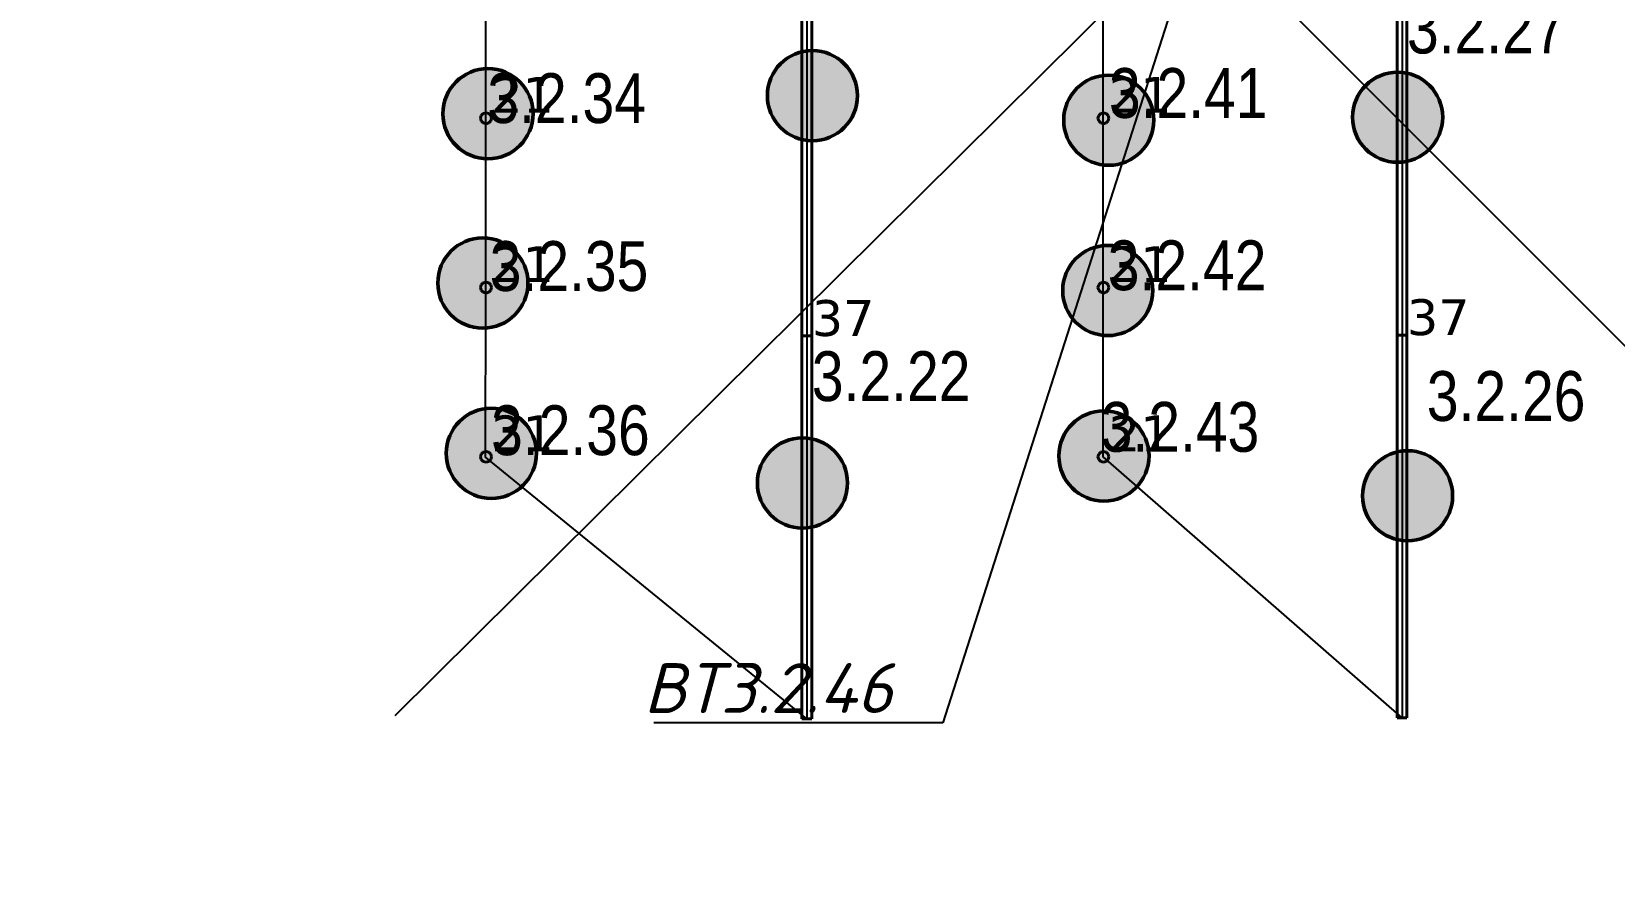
# Model space of a CAD drawing. Header units: millimetres. Extents: x -243740 to 150609, y -473655 to -165121.
# Drawn here: x -187863 to -179916, y -398146 to -393936 of the extents above; entities that cross this region are included whole.
import ezdxf
from ezdxf import colors
from ezdxf.entities.mleader import LeaderData, LeaderLine
from ezdxf.enums import TextEntityAlignment as Align
from ezdxf.math import Vec2, Vec3

# ---------------------------------------------------------------- set-up
doc = ezdxf.new("R2010")
doc.units = ezdxf.units.MM
doc.layers.add('_Гр.ЩД-1А.5.9.I2.2', color=6, linetype='Continuous')
for name, color, linetype, lineweight in [('_освещение_dali', 3, 'Continuous', 50), ('DLX_FL2_LUM 16', 5, 'Continuous', 40), ('DLX_FL2_LUM 28', 5, 'Continuous', 40)]:
    doc.layers.add(name, color=color, linetype=linetype, lineweight=lineweight)
doc.styles.get("Standard").update_dxf_attribs({"font": 'ARIALN.TTF'})
doc.styles.add('TableTextStyle', font='')
doc.styles.add('Шрифт - 200', font='', dxfattribs={"height": 200})
doc.styles.get('TableTextStyle').set_extended_font_data('VERDANA.TTF')
doc.styles.get('Шрифт - 200').set_extended_font_data('GOST Common', italic=True)
doc.linetypes.add('Truba', pattern='A,3e-05,[4,MSH_7,S=1,R=0,X=0,Y=0],-3.022072', length=3.022102)

# ---------------------------------------------------------------- blocks, each defined once
blk = doc.blocks.new('_Dot')
at = {"color": 0, "linetype": 'ByBlock', "lineweight": -2}
blk.add_line((-0.5, 0), (-1, 0), dxfattribs=at)
at = {"color": 0, "linetype": 'ByBlock', "const_width": 0.5}
blk.add_lwpolyline([(-0.25, 0, 1), (0.25, 0, 1)], format="xyb", close=True, dxfattribs=at)
blk = doc.blocks.new('A$Caabd1818')
at = {"layer": 'DLX_FL2_LUM 16'}
for points in [[(-187965.2, 2058.2, 0), (-187965.2, 3980.2, 0)], [(-187965.2, 3980.2, 0), (-187965.2, 2058.2, 0)], [(-187965.2, 3980.2, 0), (-187965.2, 2058.2, 0)], [(-187965.2, 2058.2, 0), (-187965.2, 3980.2, 0)], [(-187915.2, 3980.2, 0), (-187915.2, 2058.2, 0)], [(-187915.2, 2058.2, 0), (-187915.2, 3980.2, 0)], [(-187915.2, 2058.2, 0), (-187915.2, 3980.2, 0)], [(-187915.2, 3980.2, 0), (-187915.2, 2058.2, 0)], [(-184977.2, 2062.4, 0), (-184977.2, 3984.4, 0)], [(-184977.2, 3984.4, 0), (-184977.2, 2062.4, 0)], [(-184977.2, 3984.4, 0), (-184977.2, 2062.4, 0)], [(-184977.2, 2062.4, 0), (-184977.2, 3984.4, 0)], [(-184927.2, 3984.4, 0), (-184927.2, 2062.4, 0)], [(-184927.2, 2062.4, 0), (-184927.2, 3984.4, 0)], [(-184927.2, 2062.4, 0), (-184927.2, 3984.4, 0)], [(-184927.2, 3984.4, 0), (-184927.2, 2062.4, 0)], [(-187965.2, 2058.2, 0), (-187965.2, 2058.2, 0)], [(-187915.2, 2058.2, 0), (-187965.2, 2058.2, 0)], [(-187965.2, 2058.2, 0), (-187965.2, 2058.2, 0)], [(-187965.2, 2058.2, 0), (-187915.2, 2058.2, 0)], [(-187965.2, 2058.2, 0), (-187915.2, 2058.2, 0)], [(-187915.2, 2058.2, 0), (-187965.2, 2058.2, 0)], [(-187965.2, 136.2, 0), (-187965.2, 2058.2, 0)], [(-187965.2, 2058.2, 0), (-187965.2, 2058.2, 0)], [(-187965.2, 2058.2, 0), (-187965.2, 136.2, 0)], [(-187965.2, 2058.2, 0), (-187915.2, 2058.2, 0)], [(-187915.2, 2058.2, 0), (-187965.2, 2058.2, 0)], [(-187965.2, 2058.2, 0), (-187965.2, 2058.2, 0)], [(-187915.2, 2058.2, 0), (-187965.2, 2058.2, 0)], [(-187965.2, 2058.2, 0), (-187965.2, 136.2, 0)], [(-187965.2, 136.2, 0), (-187965.2, 2058.2, 0)], [(-187965.2, 2058.2, 0), (-187915.2, 2058.2, 0)], [(-187915.2, 2058.2, 0), (-187915.2, 2058.2, 0)], [(-187915.2, 2058.2, 0), (-187915.2, 2058.2, 0)], [(-187915.2, 2058.2, 0), (-187915.2, 2058.2, 0)], [(-187915.2, 2058.2, 0), (-187915.2, 136.2, 0)], [(-187915.2, 136.2, 0), (-187915.2, 2058.2, 0)], [(-187915.2, 2058.2, 0), (-187915.2, 2058.2, 0)], [(-187915.2, 136.2, 0), (-187915.2, 2058.2, 0)], [(-187915.2, 2058.2, 0), (-187915.2, 136.2, 0)], [(-184977.2, 2062.4, 0), (-184977.2, 2062.4, 0)], [(-184927.2, 2062.4, 0), (-184977.2, 2062.4, 0)], [(-184977.2, 2062.4, 0), (-184977.2, 2062.4, 0)], [(-184977.2, 2062.4, 0), (-184927.2, 2062.4, 0)], [(-184977.2, 2062.4, 0), (-184927.2, 2062.4, 0)], [(-184927.2, 2062.4, 0), (-184977.2, 2062.4, 0)], [(-184977.2, 140.4, 0), (-184977.2, 2062.4, 0)], [(-184977.2, 2062.4, 0), (-184977.2, 2062.4, 0)], [(-184977.2, 2062.4, 0), (-184977.2, 140.4, 0)], [(-184977.2, 2062.4, 0), (-184927.2, 2062.4, 0)], [(-184927.2, 2062.4, 0), (-184977.2, 2062.4, 0)], [(-184977.2, 2062.4, 0), (-184977.2, 2062.4, 0)], [(-184927.2, 2062.4, 0), (-184977.2, 2062.4, 0)], [(-184977.2, 2062.4, 0), (-184977.2, 140.4, 0)], [(-184977.2, 140.4, 0), (-184977.2, 2062.4, 0)], [(-184977.2, 2062.4, 0), (-184927.2, 2062.4, 0)], [(-184927.2, 2062.4, 0), (-184927.2, 2062.4, 0)], [(-184927.2, 2062.4, 0), (-184927.2, 2062.4, 0)], [(-184927.2, 2062.4, 0), (-184927.2, 2062.4, 0)], [(-184927.2, 2062.4, 0), (-184927.2, 140.4, 0)], [(-184927.2, 140.4, 0), (-184927.2, 2062.4, 0)], [(-184927.2, 2062.4, 0), (-184927.2, 2062.4, 0)], [(-184927.2, 140.4, 0), (-184927.2, 2062.4, 0)], [(-184927.2, 2062.4, 0), (-184927.2, 140.4, 0)], [(-187965.2, 136.2, 0), (-187965.2, 136.2, 0)], [(-187915.2, 136.2, 0), (-187965.2, 136.2, 0)], [(-187965.2, 136.2, 0), (-187965.2, 136.2, 0)], [(-187965.2, 136.2, 0), (-187915.2, 136.2, 0)], [(-187965.2, 136.2, 0), (-187915.2, 136.2, 0)], [(-187915.2, 136.2, 0), (-187965.2, 136.2, 0)], [(-187915.2, 136.2, 0), (-187915.2, 136.2, 0)], [(-187915.2, 136.2, 0), (-187915.2, 136.2, 0)], [(-184977.2, 140.4, 0), (-184977.2, 140.4, 0)], [(-184927.2, 140.4, 0), (-184977.2, 140.4, 0)], [(-184977.2, 140.4, 0), (-184977.2, 140.4, 0)], [(-184977.2, 140.4, 0), (-184927.2, 140.4, 0)], [(-184977.2, 140.4, 0), (-184927.2, 140.4, 0)], [(-184927.2, 140.4, 0), (-184977.2, 140.4, 0)], [(-184927.2, 140.4, 0), (-184927.2, 140.4, 0)], [(-184927.2, 140.4, 0), (-184927.2, 140.4, 0)]]:
    blk.add_polyline3d(points, dxfattribs=at)
at = {"layer": 'DLX_FL2_LUM 28'}
for points in [[(-189565, 3174.8, 0), (-189551.2, 3178.5, 0)], [(-189551.2, 3178.5, 0), (-189565, 3174.8, 0)], [(-189551.2, 3178.5, 0), (-189565, 3174.8, 0)], [(-189565, 3174.8, 0), (-189551.2, 3178.5, 0)], [(-189551.2, 3178.5, 0), (-189551.2, 3178.5, 0)], [(-189551.2, 3178.5, 0), (-189537.5, 3174.8, 0)], [(-189537.5, 3174.8, 0), (-189551.2, 3178.5, 0)], [(-189551.2, 3178.5, 0), (-189551.2, 3178.5, 0)], [(-189537.5, 3174.8, 0), (-189551.2, 3178.5, 0)], [(-189551.2, 3178.5, 0), (-189537.5, 3174.8, 0)], [(-186465, 3174.8, 0), (-186451.2, 3178.5, 0)], [(-186451.2, 3178.5, 0), (-186465, 3174.8, 0)], [(-186451.2, 3178.5, 0), (-186465, 3174.8, 0)], [(-186465, 3174.8, 0), (-186451.2, 3178.5, 0)], [(-186451.2, 3178.5, 0), (-186451.2, 3178.5, 0)], [(-186451.2, 3178.5, 0), (-186437.5, 3174.8, 0)], [(-186437.5, 3174.8, 0), (-186451.2, 3178.5, 0)], [(-186451.2, 3178.5, 0), (-186451.2, 3178.5, 0)], [(-186437.5, 3174.8, 0), (-186451.2, 3178.5, 0)], [(-186451.2, 3178.5, 0), (-186437.5, 3174.8, 0)], [(-189578.7, 3151, 0), (-189575.1, 3164.7, 0)], [(-189575.1, 3164.7, 0), (-189578.7, 3151, 0)], [(-189575.1, 3164.7, 0), (-189578.7, 3151, 0)], [(-189578.7, 3151, 0), (-189575.1, 3164.7, 0)], [(-189575.1, 3137.2, 0), (-189578.7, 3151, 0)], [(-189578.7, 3151, 0), (-189578.7, 3151, 0)], [(-189578.7, 3151, 0), (-189575.1, 3137.2, 0)], [(-189578.7, 3151, 0), (-189578.7, 3151, 0)], [(-189578.7, 3151, 0), (-189575.1, 3137.2, 0)], [(-189575.1, 3137.2, 0), (-189578.7, 3151, 0)], [(-189575.1, 3164.7, 0), (-189565, 3174.8, 0)], [(-189565, 3174.8, 0), (-189575.1, 3164.7, 0)], [(-189565, 3174.8, 0), (-189575.1, 3164.7, 0)], [(-189575.1, 3164.7, 0), (-189565, 3174.8, 0)], [(-189575.1, 3164.7, 0), (-189575.1, 3164.7, 0)], [(-189575.1, 3164.7, 0), (-189575.1, 3164.7, 0)], [(-189565, 3127.2, 0), (-189575.1, 3137.2, 0)], [(-189575.1, 3137.2, 0), (-189575.1, 3137.2, 0)], [(-189575.1, 3137.2, 0), (-189565, 3127.2, 0)], [(-189575.1, 3137.2, 0), (-189575.1, 3137.2, 0)], [(-189575.1, 3137.2, 0), (-189565, 3127.2, 0)], [(-189565, 3127.2, 0), (-189575.1, 3137.2, 0)], [(-189565, 3174.8, 0), (-189565, 3174.8, 0)], [(-189565, 3174.8, 0), (-189565, 3174.8, 0)], [(-189551.2, 3123.5, 0), (-189565, 3127.2, 0)], [(-189565, 3127.2, 0), (-189565, 3127.2, 0)], [(-189565, 3127.2, 0), (-189551.2, 3123.5, 0)], [(-189565, 3127.2, 0), (-189565, 3127.2, 0)], [(-189565, 3127.2, 0), (-189551.2, 3123.5, 0)], [(-189551.2, 3123.5, 0), (-189565, 3127.2, 0)], [(-189537.5, 3127.2, 0), (-189551.2, 3123.5, 0)], [(-189551.2, 3123.5, 0), (-189537.5, 3127.2, 0)], [(-189551.2, 3123.5, 0), (-189537.5, 3127.2, 0)], [(-189537.5, 3127.2, 0), (-189551.2, 3123.5, 0)], [(-189551.2, 3123.5, 0), (-189551.2, 3123.5, 0)], [(-189551.2, 3123.5, 0), (-189551.2, 3123.5, 0)], [(-189537.5, 3174.8, 0), (-189537.5, 3174.8, 0)], [(-189537.5, 3174.8, 0), (-189527.4, 3164.7, 0)], [(-189527.4, 3164.7, 0), (-189537.5, 3174.8, 0)], [(-189537.5, 3174.8, 0), (-189537.5, 3174.8, 0)], [(-189527.4, 3164.7, 0), (-189537.5, 3174.8, 0)], [(-189537.5, 3174.8, 0), (-189527.4, 3164.7, 0)], [(-189527.4, 3137.2, 0), (-189537.5, 3127.2, 0)], [(-189537.5, 3127.2, 0), (-189527.4, 3137.2, 0)], [(-189537.5, 3127.2, 0), (-189527.4, 3137.2, 0)], [(-189527.4, 3137.2, 0), (-189537.5, 3127.2, 0)], [(-189537.5, 3127.2, 0), (-189537.5, 3127.2, 0)], [(-189537.5, 3127.2, 0), (-189537.5, 3127.2, 0)], [(-189527.4, 3164.7, 0), (-189527.4, 3164.7, 0)], [(-189527.4, 3164.7, 0), (-189523.7, 3151, 0)], [(-189523.7, 3151, 0), (-189527.4, 3164.7, 0)], [(-189527.4, 3164.7, 0), (-189527.4, 3164.7, 0)], [(-189523.7, 3151, 0), (-189527.4, 3164.7, 0)], [(-189527.4, 3164.7, 0), (-189523.7, 3151, 0)], [(-189523.7, 3151, 0), (-189527.4, 3137.2, 0)], [(-189527.4, 3137.2, 0), (-189523.7, 3151, 0)], [(-189527.4, 3137.2, 0), (-189523.7, 3151, 0)], [(-189523.7, 3151, 0), (-189527.4, 3137.2, 0)], [(-189527.4, 3137.2, 0), (-189527.4, 3137.2, 0)], [(-189527.4, 3137.2, 0), (-189527.4, 3137.2, 0)], [(-189523.7, 3151, 0), (-189523.7, 3151, 0)], [(-189523.7, 3151, 0), (-189523.7, 3151, 0)], [(-186478.7, 3151, 0), (-186475.1, 3164.7, 0)], [(-186475.1, 3164.7, 0), (-186478.7, 3151, 0)], [(-186475.1, 3164.7, 0), (-186478.7, 3151, 0)], [(-186478.7, 3151, 0), (-186475.1, 3164.7, 0)], [(-186475.1, 3137.2, 0), (-186478.7, 3151, 0)], [(-186478.7, 3151, 0), (-186478.7, 3151, 0)], [(-186478.7, 3151, 0), (-186475.1, 3137.2, 0)], [(-186478.7, 3151, 0), (-186478.7, 3151, 0)], [(-186478.7, 3151, 0), (-186475.1, 3137.2, 0)], [(-186475.1, 3137.2, 0), (-186478.7, 3151, 0)], [(-186475.1, 3164.7, 0), (-186465, 3174.8, 0)], [(-186465, 3174.8, 0), (-186475.1, 3164.7, 0)], [(-186465, 3174.8, 0), (-186475.1, 3164.7, 0)], [(-186475.1, 3164.7, 0), (-186465, 3174.8, 0)], [(-186475.1, 3164.7, 0), (-186475.1, 3164.7, 0)], [(-186475.1, 3164.7, 0), (-186475.1, 3164.7, 0)], [(-186465, 3127.2, 0), (-186475.1, 3137.2, 0)], [(-186475.1, 3137.2, 0), (-186475.1, 3137.2, 0)], [(-186475.1, 3137.2, 0), (-186465, 3127.2, 0)], [(-186475.1, 3137.2, 0), (-186475.1, 3137.2, 0)], [(-186475.1, 3137.2, 0), (-186465, 3127.2, 0)], [(-186465, 3127.2, 0), (-186475.1, 3137.2, 0)], [(-186465, 3174.8, 0), (-186465, 3174.8, 0)], [(-186465, 3174.8, 0), (-186465, 3174.8, 0)], [(-186451.2, 3123.5, 0), (-186465, 3127.2, 0)], [(-186465, 3127.2, 0), (-186465, 3127.2, 0)], [(-186465, 3127.2, 0), (-186451.2, 3123.5, 0)], [(-186465, 3127.2, 0), (-186465, 3127.2, 0)], [(-186465, 3127.2, 0), (-186451.2, 3123.5, 0)], [(-186451.2, 3123.5, 0), (-186465, 3127.2, 0)], [(-186437.5, 3127.2, 0), (-186451.2, 3123.5, 0)], [(-186451.2, 3123.5, 0), (-186437.5, 3127.2, 0)], [(-186451.2, 3123.5, 0), (-186437.5, 3127.2, 0)], [(-186437.5, 3127.2, 0), (-186451.2, 3123.5, 0)], [(-186451.2, 3123.5, 0), (-186451.2, 3123.5, 0)], [(-186451.2, 3123.5, 0), (-186451.2, 3123.5, 0)], [(-186437.5, 3174.8, 0), (-186437.5, 3174.8, 0)], [(-186437.5, 3174.8, 0), (-186427.4, 3164.7, 0)], [(-186427.4, 3164.7, 0), (-186437.5, 3174.8, 0)], [(-186437.5, 3174.8, 0), (-186437.5, 3174.8, 0)], [(-186427.4, 3164.7, 0), (-186437.5, 3174.8, 0)], [(-186437.5, 3174.8, 0), (-186427.4, 3164.7, 0)], [(-186427.4, 3137.2, 0), (-186437.5, 3127.2, 0)], [(-186437.5, 3127.2, 0), (-186427.4, 3137.2, 0)], [(-186437.5, 3127.2, 0), (-186427.4, 3137.2, 0)], [(-186427.4, 3137.2, 0), (-186437.5, 3127.2, 0)], [(-186437.5, 3127.2, 0), (-186437.5, 3127.2, 0)], [(-186437.5, 3127.2, 0), (-186437.5, 3127.2, 0)], [(-186427.4, 3164.7, 0), (-186427.4, 3164.7, 0)], [(-186427.4, 3164.7, 0), (-186423.7, 3151, 0)], [(-186423.7, 3151, 0), (-186427.4, 3164.7, 0)], [(-186427.4, 3164.7, 0), (-186427.4, 3164.7, 0)], [(-186423.7, 3151, 0), (-186427.4, 3164.7, 0)], [(-186427.4, 3164.7, 0), (-186423.7, 3151, 0)], [(-186423.7, 3151, 0), (-186427.4, 3137.2, 0)], [(-186427.4, 3137.2, 0), (-186423.7, 3151, 0)], [(-186427.4, 3137.2, 0), (-186423.7, 3151, 0)], [(-186423.7, 3151, 0), (-186427.4, 3137.2, 0)], [(-186427.4, 3137.2, 0), (-186427.4, 3137.2, 0)], [(-186427.4, 3137.2, 0), (-186427.4, 3137.2, 0)], [(-186423.7, 3151, 0), (-186423.7, 3151, 0)], [(-186423.7, 3151, 0), (-186423.7, 3151, 0)], [(-189578.7, 2301.1, 0), (-189575.1, 2314.9, 0)], [(-189575.1, 2314.9, 0), (-189578.7, 2301.1, 0)], [(-189575.1, 2314.9, 0), (-189578.7, 2301.1, 0)], [(-189578.7, 2301.1, 0), (-189575.1, 2314.9, 0)], [(-189575.1, 2314.9, 0), (-189565, 2325, 0)], [(-189565, 2325, 0), (-189575.1, 2314.9, 0)], [(-189565, 2325, 0), (-189575.1, 2314.9, 0)], [(-189575.1, 2314.9, 0), (-189565, 2325, 0)], [(-189575.1, 2314.9, 0), (-189575.1, 2314.9, 0)], [(-189575.1, 2314.9, 0), (-189575.1, 2314.9, 0)], [(-189565, 2325, 0), (-189551.2, 2328.6, 0)], [(-189551.2, 2328.6, 0), (-189565, 2325, 0)], [(-189551.2, 2328.6, 0), (-189565, 2325, 0)], [(-189565, 2325, 0), (-189551.2, 2328.6, 0)], [(-189565, 2325, 0), (-189565, 2325, 0)], [(-189565, 2325, 0), (-189565, 2325, 0)], [(-189551.2, 2328.6, 0), (-189551.2, 2328.6, 0)], [(-189551.2, 2328.6, 0), (-189537.5, 2325, 0)], [(-189537.5, 2325, 0), (-189551.2, 2328.6, 0)], [(-189551.2, 2328.6, 0), (-189551.2, 2328.6, 0)], [(-189537.5, 2325, 0), (-189551.2, 2328.6, 0)], [(-189551.2, 2328.6, 0), (-189537.5, 2325, 0)], [(-189537.5, 2325, 0), (-189537.5, 2325, 0)], [(-189537.5, 2325, 0), (-189527.4, 2314.9, 0)], [(-189527.4, 2314.9, 0), (-189537.5, 2325, 0)], [(-189537.5, 2325, 0), (-189537.5, 2325, 0)], [(-189527.4, 2314.9, 0), (-189537.5, 2325, 0)], [(-189537.5, 2325, 0), (-189527.4, 2314.9, 0)], [(-189527.4, 2314.9, 0), (-189527.4, 2314.9, 0)], [(-189527.4, 2314.9, 0), (-189523.7, 2301.1, 0)], [(-189523.7, 2301.1, 0), (-189527.4, 2314.9, 0)], [(-189527.4, 2314.9, 0), (-189527.4, 2314.9, 0)], [(-189523.7, 2301.1, 0), (-189527.4, 2314.9, 0)], [(-189527.4, 2314.9, 0), (-189523.7, 2301.1, 0)], [(-186478.7, 2301.1, 0), (-186475.1, 2314.9, 0)], [(-186475.1, 2314.9, 0), (-186478.7, 2301.1, 0)], [(-186475.1, 2314.9, 0), (-186478.7, 2301.1, 0)], [(-186478.7, 2301.1, 0), (-186475.1, 2314.9, 0)], [(-186475.1, 2314.9, 0), (-186465, 2325, 0)], [(-186465, 2325, 0), (-186475.1, 2314.9, 0)], [(-186465, 2325, 0), (-186475.1, 2314.9, 0)], [(-186475.1, 2314.9, 0), (-186465, 2325, 0)], [(-186475.1, 2314.9, 0), (-186475.1, 2314.9, 0)], [(-186475.1, 2314.9, 0), (-186475.1, 2314.9, 0)], [(-186465, 2325, 0), (-186451.2, 2328.6, 0)], [(-186451.2, 2328.6, 0), (-186465, 2325, 0)], [(-186451.2, 2328.6, 0), (-186465, 2325, 0)], [(-186465, 2325, 0), (-186451.2, 2328.6, 0)], [(-186465, 2325, 0), (-186465, 2325, 0)], [(-186465, 2325, 0), (-186465, 2325, 0)], [(-186451.2, 2328.6, 0), (-186451.2, 2328.6, 0)], [(-186451.2, 2328.6, 0), (-186437.5, 2325, 0)], [(-186437.5, 2325, 0), (-186451.2, 2328.6, 0)], [(-186451.2, 2328.6, 0), (-186451.2, 2328.6, 0)], [(-186437.5, 2325, 0), (-186451.2, 2328.6, 0)], [(-186451.2, 2328.6, 0), (-186437.5, 2325, 0)], [(-186437.5, 2325, 0), (-186437.5, 2325, 0)], [(-186437.5, 2325, 0), (-186427.4, 2314.9, 0)], [(-186427.4, 2314.9, 0), (-186437.5, 2325, 0)], [(-186437.5, 2325, 0), (-186437.5, 2325, 0)], [(-186427.4, 2314.9, 0), (-186437.5, 2325, 0)], [(-186437.5, 2325, 0), (-186427.4, 2314.9, 0)], [(-186427.4, 2314.9, 0), (-186427.4, 2314.9, 0)], [(-186427.4, 2314.9, 0), (-186423.7, 2301.1, 0)], [(-186423.7, 2301.1, 0), (-186427.4, 2314.9, 0)], [(-186427.4, 2314.9, 0), (-186427.4, 2314.9, 0)], [(-186423.7, 2301.1, 0), (-186427.4, 2314.9, 0)], [(-186427.4, 2314.9, 0), (-186423.7, 2301.1, 0)], [(-189575.1, 2287.4, 0), (-189578.7, 2301.1, 0)], [(-189578.7, 2301.1, 0), (-189578.7, 2301.1, 0)], [(-189578.7, 2301.1, 0), (-189575.1, 2287.4, 0)], [(-189578.7, 2301.1, 0), (-189578.7, 2301.1, 0)], [(-189578.7, 2301.1, 0), (-189575.1, 2287.4, 0)], [(-189575.1, 2287.4, 0), (-189578.7, 2301.1, 0)], [(-189565, 2277.3, 0), (-189575.1, 2287.4, 0)], [(-189575.1, 2287.4, 0), (-189575.1, 2287.4, 0)], [(-189575.1, 2287.4, 0), (-189565, 2277.3, 0)], [(-189575.1, 2287.4, 0), (-189575.1, 2287.4, 0)], [(-189575.1, 2287.4, 0), (-189565, 2277.3, 0)], [(-189565, 2277.3, 0), (-189575.1, 2287.4, 0)], [(-189551.2, 2273.6, 0), (-189565, 2277.3, 0)], [(-189565, 2277.3, 0), (-189565, 2277.3, 0)], [(-189565, 2277.3, 0), (-189551.2, 2273.6, 0)], [(-189565, 2277.3, 0), (-189565, 2277.3, 0)], [(-189565, 2277.3, 0), (-189551.2, 2273.6, 0)], [(-189551.2, 2273.6, 0), (-189565, 2277.3, 0)], [(-189537.5, 2277.3, 0), (-189551.2, 2273.6, 0)], [(-189551.2, 2273.6, 0), (-189537.5, 2277.3, 0)], [(-189551.2, 2273.6, 0), (-189537.5, 2277.3, 0)], [(-189537.5, 2277.3, 0), (-189551.2, 2273.6, 0)], [(-189551.2, 2273.6, 0), (-189551.2, 2273.6, 0)], [(-189551.2, 2273.6, 0), (-189551.2, 2273.6, 0)], [(-189527.4, 2287.4, 0), (-189537.5, 2277.3, 0)], [(-189537.5, 2277.3, 0), (-189527.4, 2287.4, 0)], [(-189537.5, 2277.3, 0), (-189527.4, 2287.4, 0)], [(-189527.4, 2287.4, 0), (-189537.5, 2277.3, 0)], [(-189537.5, 2277.3, 0), (-189537.5, 2277.3, 0)], [(-189537.5, 2277.3, 0), (-189537.5, 2277.3, 0)], [(-189523.7, 2301.1, 0), (-189527.4, 2287.4, 0)], [(-189527.4, 2287.4, 0), (-189523.7, 2301.1, 0)], [(-189527.4, 2287.4, 0), (-189523.7, 2301.1, 0)], [(-189523.7, 2301.1, 0), (-189527.4, 2287.4, 0)], [(-189527.4, 2287.4, 0), (-189527.4, 2287.4, 0)], [(-189527.4, 2287.4, 0), (-189527.4, 2287.4, 0)], [(-189523.7, 2301.1, 0), (-189523.7, 2301.1, 0)], [(-189523.7, 2301.1, 0), (-189523.7, 2301.1, 0)], [(-186475.1, 2287.4, 0), (-186478.7, 2301.1, 0)], [(-186478.7, 2301.1, 0), (-186478.7, 2301.1, 0)], [(-186478.7, 2301.1, 0), (-186475.1, 2287.4, 0)], [(-186478.7, 2301.1, 0), (-186478.7, 2301.1, 0)], [(-186478.7, 2301.1, 0), (-186475.1, 2287.4, 0)], [(-186475.1, 2287.4, 0), (-186478.7, 2301.1, 0)], [(-186465, 2277.3, 0), (-186475.1, 2287.4, 0)], [(-186475.1, 2287.4, 0), (-186475.1, 2287.4, 0)], [(-186475.1, 2287.4, 0), (-186465, 2277.3, 0)], [(-186475.1, 2287.4, 0), (-186475.1, 2287.4, 0)], [(-186475.1, 2287.4, 0), (-186465, 2277.3, 0)], [(-186465, 2277.3, 0), (-186475.1, 2287.4, 0)], [(-186451.2, 2273.6, 0), (-186465, 2277.3, 0)], [(-186465, 2277.3, 0), (-186465, 2277.3, 0)], [(-186465, 2277.3, 0), (-186451.2, 2273.6, 0)], [(-186465, 2277.3, 0), (-186465, 2277.3, 0)], [(-186465, 2277.3, 0), (-186451.2, 2273.6, 0)], [(-186451.2, 2273.6, 0), (-186465, 2277.3, 0)], [(-186437.5, 2277.3, 0), (-186451.2, 2273.6, 0)], [(-186451.2, 2273.6, 0), (-186437.5, 2277.3, 0)], [(-186451.2, 2273.6, 0), (-186437.5, 2277.3, 0)], [(-186437.5, 2277.3, 0), (-186451.2, 2273.6, 0)], [(-186451.2, 2273.6, 0), (-186451.2, 2273.6, 0)], [(-186451.2, 2273.6, 0), (-186451.2, 2273.6, 0)], [(-186427.4, 2287.4, 0), (-186437.5, 2277.3, 0)], [(-186437.5, 2277.3, 0), (-186427.4, 2287.4, 0)], [(-186437.5, 2277.3, 0), (-186427.4, 2287.4, 0)], [(-186427.4, 2287.4, 0), (-186437.5, 2277.3, 0)], [(-186437.5, 2277.3, 0), (-186437.5, 2277.3, 0)], [(-186437.5, 2277.3, 0), (-186437.5, 2277.3, 0)], [(-186423.7, 2301.1, 0), (-186427.4, 2287.4, 0)], [(-186427.4, 2287.4, 0), (-186423.7, 2301.1, 0)], [(-186427.4, 2287.4, 0), (-186423.7, 2301.1, 0)], [(-186423.7, 2301.1, 0), (-186427.4, 2287.4, 0)], [(-186427.4, 2287.4, 0), (-186427.4, 2287.4, 0)], [(-186427.4, 2287.4, 0), (-186427.4, 2287.4, 0)], [(-186423.7, 2301.1, 0), (-186423.7, 2301.1, 0)], [(-186423.7, 2301.1, 0), (-186423.7, 2301.1, 0)], [(-189578.7, 1451.4, 0), (-189575.1, 1465.2, 0)], [(-189575.1, 1465.2, 0), (-189578.7, 1451.4, 0)], [(-189575.1, 1465.2, 0), (-189578.7, 1451.4, 0)], [(-189578.7, 1451.4, 0), (-189575.1, 1465.2, 0)], [(-189575.1, 1437.7, 0), (-189578.7, 1451.4, 0)], [(-189578.7, 1451.4, 0), (-189578.7, 1451.4, 0)], [(-189578.7, 1451.4, 0), (-189575.1, 1437.7, 0)], [(-189578.7, 1451.4, 0), (-189578.7, 1451.4, 0)], [(-189578.7, 1451.4, 0), (-189575.1, 1437.7, 0)], [(-189575.1, 1437.7, 0), (-189578.7, 1451.4, 0)], [(-189575.1, 1465.2, 0), (-189565, 1475.2, 0)], [(-189565, 1475.2, 0), (-189575.1, 1465.2, 0)], [(-189565, 1475.2, 0), (-189575.1, 1465.2, 0)], [(-189575.1, 1465.2, 0), (-189565, 1475.2, 0)], [(-189575.1, 1465.2, 0), (-189575.1, 1465.2, 0)], [(-189575.1, 1465.2, 0), (-189575.1, 1465.2, 0)], [(-189565, 1427.6, 0), (-189575.1, 1437.7, 0)], [(-189575.1, 1437.7, 0), (-189575.1, 1437.7, 0)], [(-189575.1, 1437.7, 0), (-189565, 1427.6, 0)], [(-189575.1, 1437.7, 0), (-189575.1, 1437.7, 0)], [(-189575.1, 1437.7, 0), (-189565, 1427.6, 0)], [(-189565, 1427.6, 0), (-189575.1, 1437.7, 0)], [(-189565, 1475.2, 0), (-189551.2, 1478.9, 0)], [(-189551.2, 1478.9, 0), (-189565, 1475.2, 0)], [(-189551.2, 1478.9, 0), (-189565, 1475.2, 0)], [(-189565, 1475.2, 0), (-189551.2, 1478.9, 0)], [(-189565, 1475.2, 0), (-189565, 1475.2, 0)], [(-189565, 1475.2, 0), (-189565, 1475.2, 0)], [(-189551.2, 1478.9, 0), (-189551.2, 1478.9, 0)], [(-189551.2, 1478.9, 0), (-189537.5, 1475.2, 0)], [(-189537.5, 1475.2, 0), (-189551.2, 1478.9, 0)], [(-189551.2, 1478.9, 0), (-189551.2, 1478.9, 0)], [(-189537.5, 1475.2, 0), (-189551.2, 1478.9, 0)], [(-189551.2, 1478.9, 0), (-189537.5, 1475.2, 0)], [(-189537.5, 1475.2, 0), (-189537.5, 1475.2, 0)], [(-189537.5, 1475.2, 0), (-189527.4, 1465.2, 0)], [(-189527.4, 1465.2, 0), (-189537.5, 1475.2, 0)], [(-189537.5, 1475.2, 0), (-189537.5, 1475.2, 0)], [(-189527.4, 1465.2, 0), (-189537.5, 1475.2, 0)], [(-189537.5, 1475.2, 0), (-189527.4, 1465.2, 0)], [(-189527.4, 1437.7, 0), (-189537.5, 1427.6, 0)], [(-189537.5, 1427.6, 0), (-189527.4, 1437.7, 0)], [(-189537.5, 1427.6, 0), (-189527.4, 1437.7, 0)], [(-189527.4, 1437.7, 0), (-189537.5, 1427.6, 0)], [(-189527.4, 1465.2, 0), (-189527.4, 1465.2, 0)], [(-189527.4, 1465.2, 0), (-189523.7, 1451.4, 0)], [(-189523.7, 1451.4, 0), (-189527.4, 1465.2, 0)], [(-189527.4, 1465.2, 0), (-189527.4, 1465.2, 0)], [(-189523.7, 1451.4, 0), (-189527.4, 1465.2, 0)], [(-189527.4, 1465.2, 0), (-189523.7, 1451.4, 0)], [(-189523.7, 1451.4, 0), (-189527.4, 1437.7, 0)], [(-189527.4, 1437.7, 0), (-189523.7, 1451.4, 0)], [(-189527.4, 1437.7, 0), (-189523.7, 1451.4, 0)], [(-189523.7, 1451.4, 0), (-189527.4, 1437.7, 0)], [(-189527.4, 1437.7, 0), (-189527.4, 1437.7, 0)], [(-189527.4, 1437.7, 0), (-189527.4, 1437.7, 0)], [(-189523.7, 1451.4, 0), (-189523.7, 1451.4, 0)], [(-189523.7, 1451.4, 0), (-189523.7, 1451.4, 0)], [(-186478.7, 1451.4, 0), (-186475.1, 1465.2, 0)], [(-186475.1, 1465.2, 0), (-186478.7, 1451.4, 0)], [(-186475.1, 1465.2, 0), (-186478.7, 1451.4, 0)], [(-186478.7, 1451.4, 0), (-186475.1, 1465.2, 0)], [(-186475.1, 1437.7, 0), (-186478.7, 1451.4, 0)], [(-186478.7, 1451.4, 0), (-186478.7, 1451.4, 0)], [(-186478.7, 1451.4, 0), (-186475.1, 1437.7, 0)], [(-186478.7, 1451.4, 0), (-186478.7, 1451.4, 0)], [(-186478.7, 1451.4, 0), (-186475.1, 1437.7, 0)], [(-186475.1, 1437.7, 0), (-186478.7, 1451.4, 0)], [(-186475.1, 1465.2, 0), (-186465, 1475.2, 0)], [(-186465, 1475.2, 0), (-186475.1, 1465.2, 0)], [(-186465, 1475.2, 0), (-186475.1, 1465.2, 0)], [(-186475.1, 1465.2, 0), (-186465, 1475.2, 0)], [(-186475.1, 1465.2, 0), (-186475.1, 1465.2, 0)], [(-186475.1, 1465.2, 0), (-186475.1, 1465.2, 0)], [(-186465, 1427.6, 0), (-186475.1, 1437.7, 0)], [(-186475.1, 1437.7, 0), (-186475.1, 1437.7, 0)], [(-186475.1, 1437.7, 0), (-186465, 1427.6, 0)], [(-186475.1, 1437.7, 0), (-186475.1, 1437.7, 0)], [(-186475.1, 1437.7, 0), (-186465, 1427.6, 0)], [(-186465, 1427.6, 0), (-186475.1, 1437.7, 0)], [(-186465, 1475.2, 0), (-186451.2, 1478.9, 0)], [(-186451.2, 1478.9, 0), (-186465, 1475.2, 0)], [(-186451.2, 1478.9, 0), (-186465, 1475.2, 0)], [(-186465, 1475.2, 0), (-186451.2, 1478.9, 0)], [(-186465, 1475.2, 0), (-186465, 1475.2, 0)], [(-186465, 1475.2, 0), (-186465, 1475.2, 0)], [(-186451.2, 1478.9, 0), (-186451.2, 1478.9, 0)], [(-186451.2, 1478.9, 0), (-186437.5, 1475.2, 0)], [(-186437.5, 1475.2, 0), (-186451.2, 1478.9, 0)], [(-186451.2, 1478.9, 0), (-186451.2, 1478.9, 0)], [(-186437.5, 1475.2, 0), (-186451.2, 1478.9, 0)], [(-186451.2, 1478.9, 0), (-186437.5, 1475.2, 0)], [(-186437.5, 1475.2, 0), (-186437.5, 1475.2, 0)], [(-186437.5, 1475.2, 0), (-186427.4, 1465.2, 0)], [(-186427.4, 1465.2, 0), (-186437.5, 1475.2, 0)], [(-186437.5, 1475.2, 0), (-186437.5, 1475.2, 0)], [(-186427.4, 1465.2, 0), (-186437.5, 1475.2, 0)], [(-186437.5, 1475.2, 0), (-186427.4, 1465.2, 0)], [(-186427.4, 1437.7, 0), (-186437.5, 1427.6, 0)], [(-186437.5, 1427.6, 0), (-186427.4, 1437.7, 0)], [(-186437.5, 1427.6, 0), (-186427.4, 1437.7, 0)], [(-186427.4, 1437.7, 0), (-186437.5, 1427.6, 0)], [(-186427.4, 1465.2, 0), (-186427.4, 1465.2, 0)], [(-186427.4, 1465.2, 0), (-186423.7, 1451.4, 0)], [(-186423.7, 1451.4, 0), (-186427.4, 1465.2, 0)], [(-186427.4, 1465.2, 0), (-186427.4, 1465.2, 0)], [(-186423.7, 1451.4, 0), (-186427.4, 1465.2, 0)], [(-186427.4, 1465.2, 0), (-186423.7, 1451.4, 0)], [(-186423.7, 1451.4, 0), (-186427.4, 1437.7, 0)], [(-186427.4, 1437.7, 0), (-186423.7, 1451.4, 0)], [(-186427.4, 1437.7, 0), (-186423.7, 1451.4, 0)], [(-186423.7, 1451.4, 0), (-186427.4, 1437.7, 0)], [(-186427.4, 1437.7, 0), (-186427.4, 1437.7, 0)], [(-186427.4, 1437.7, 0), (-186427.4, 1437.7, 0)], [(-186423.7, 1451.4, 0), (-186423.7, 1451.4, 0)], [(-186423.7, 1451.4, 0), (-186423.7, 1451.4, 0)], [(-189551.2, 1423.9, 0), (-189565, 1427.6, 0)], [(-189565, 1427.6, 0), (-189565, 1427.6, 0)], [(-189565, 1427.6, 0), (-189551.2, 1423.9, 0)], [(-189565, 1427.6, 0), (-189565, 1427.6, 0)], [(-189565, 1427.6, 0), (-189551.2, 1423.9, 0)], [(-189551.2, 1423.9, 0), (-189565, 1427.6, 0)], [(-189537.5, 1427.6, 0), (-189551.2, 1423.9, 0)], [(-189551.2, 1423.9, 0), (-189537.5, 1427.6, 0)], [(-189551.2, 1423.9, 0), (-189537.5, 1427.6, 0)], [(-189537.5, 1427.6, 0), (-189551.2, 1423.9, 0)], [(-189551.2, 1423.9, 0), (-189551.2, 1423.9, 0)], [(-189551.2, 1423.9, 0), (-189551.2, 1423.9, 0)], [(-189537.5, 1427.6, 0), (-189537.5, 1427.6, 0)], [(-189537.5, 1427.6, 0), (-189537.5, 1427.6, 0)], [(-186451.2, 1423.9, 0), (-186465, 1427.6, 0)], [(-186465, 1427.6, 0), (-186465, 1427.6, 0)], [(-186465, 1427.6, 0), (-186451.2, 1423.9, 0)], [(-186465, 1427.6, 0), (-186465, 1427.6, 0)], [(-186465, 1427.6, 0), (-186451.2, 1423.9, 0)], [(-186451.2, 1423.9, 0), (-186465, 1427.6, 0)], [(-186437.5, 1427.6, 0), (-186451.2, 1423.9, 0)], [(-186451.2, 1423.9, 0), (-186437.5, 1427.6, 0)], [(-186451.2, 1423.9, 0), (-186437.5, 1427.6, 0)], [(-186437.5, 1427.6, 0), (-186451.2, 1423.9, 0)], [(-186451.2, 1423.9, 0), (-186451.2, 1423.9, 0)], [(-186451.2, 1423.9, 0), (-186451.2, 1423.9, 0)], [(-186437.5, 1427.6, 0), (-186437.5, 1427.6, 0)], [(-186437.5, 1427.6, 0), (-186437.5, 1427.6, 0)]]:
    blk.add_polyline3d(points, dxfattribs=at)
blk = doc.blocks.new('A$Cab2378fa')
at = {"lineweight": 25}
h = blk.add_hatch(color=0, dxfattribs=at)
h.paths.add_polyline_path([(162.3, -156.8, 0.442338), (147.8, 177.8), (0, 0)])
h.paths.add_polyline_path([(-141.6, -170.3), (0, 0), (-163.2, 157.6, 0.430096)])
at = {"lineweight": 25, "true_color": 0xfff5f5}
h = blk.add_hatch(color=7, dxfattribs=at)
h.dxf.hatch_style = 1
h.paths.add_polyline_path([(0, 0), (-141.6, -170.3, 0.174923), (3, -222.4, 0.197808), (162.3, -156.8)])
h.paths.add_polyline_path([(-163.2, 157.6), (0, 0), (147.8, 177.8, 0.175398), (3, 230.2, 0.209014)])
blk.add_circle((3, 3.9), 226.3)

msp = doc.modelspace()

# ---------------------------------------------------------------- linework, layer by layer
at = {"layer": '_Гр.ЩД-1А.5.9.I2.2', "ltscale": 100}
for points in [[(-183970.6, -393541.6), (-183970.6, -395463.6), (-183970.6, -397385.6), (-185583.7, -396071.5), (-185581.6, -395248.1), (-185581.6, -394398.3), (-185581.6, -393548.6)], [(-180981.7, -393537.4), (-180981.7, -395459.4), (-180981.7, -397381.4), (-182482.1, -396070), (-182482.1, -393523)]]:
    msp.add_lwpolyline(points, dxfattribs=at)
at = {"layer": 'Defpoints', "color": 251, "ltscale": 100, "true_color": 0x636466}
for points in [[(-186040, -389337.3), (-177940, -397437.2)], [(-177940, -389337.4), (-186040, -397369.9)]]:
    msp.add_lwpolyline(points, dxfattribs=at)

# ---------------------------------------------------------------- block references
at = {"layer": '_освещение_dali', "color": 5, "ltscale": 100}
for p in [(-183945.6, -394261.3), (-185574.7, -394352), (-182457.7, -394384.5), (-181007.6, -394369.7), (-185600.3, -395201.9), (-182462.8, -395239.4), (-185557.7, -396056.6), (-182482.1, -396070), (-183995.6, -396205.5), (-180957.6, -396269.9)]:
    msp.add_blockref('A$Cab2378fa', p, dxfattribs=at)
at = {"layer": 'Defpoints', "linetype": 'Truba', "ltscale": 100}
msp.add_blockref('A$Caabd1818', (3969.7, -397521.8), dxfattribs=at)

# ---------------------------------------------------------------- texts
at = {"layer": '_Гр.ЩД-1А.5.9.I2.2', "ltscale": 100}
for s, p in [('3.2.27', (-180559.4, -394120.5)), ('3.2.41', (-182055.9, -394444.3)), ('3.2.34', (-185176.5, -394469.9)), ('3.2.35', (-185164.6, -395312.9)), ('3.2.42', (-182061.6, -395309)), ('3.2.22', (-183547.4, -395865.5)), ('3.2.26', (-180459.8, -395965.3)), ('3.2.43', (-182097.1, -396120.1)), ('3.2.36', (-185157.7, -396137))]:
    msp.add_text(s, height=250, dxfattribs=at).set_placement(p, align=Align.BOTTOM_CENTER)
at = {"layer": '_освещение_dali', "color": 71, "true_color": 0xc4e280, "style": 'TableTextStyle'}
for s, p in [('21', (-185554.1, -394343.3)), ('21', (-182454.1, -394343.3)), ('21', (-185554.1, -395193.1)), ('21', (-182454.1, -395193.1)), ('37', (-183945.6, -395463.6)), ('37', (-180957.6, -395459.3)), ('21', (-185554.1, -396042.8)), ('21', (-182454.1, -396042.8))]:
    msp.add_text(s, height=180, dxfattribs=at).set_placement(p)

# ---------------------------------------------------------------- leaders
at = {"layer": '_освещение_dali'}
ml = msp.add_multileader_mtext('Standard', dxfattribs=at)
ml.set_content('{\\fISOCPEUR|b0|i1|c204|p34;ВТ3.2.4\\fISOCPEUR|b0|i1|c0|p34;6}', color=256, style='Шрифт - 200')
ml.set_leader_properties()
ml.set_arrow_properties(name='DOT')
ml.build(insert=Vec2(0, 0))
ml.multileader.update_dxf_attribs({"has_dogleg": 0, "text_left_attachment_type": 6, "text_right_attachment_type": 6, "arrow_head_size": 100})
ctx = ml.context
ctx.base_point, ctx.char_height, ctx.arrow_head_size, ctx.landing_gap_size, ctx.plane_origin = Vec3(-184990, -397406.2), 250, 100, 200, Vec3(-96751, -263315)
ctx.left_attachment, ctx.right_attachment = 6, 6
notes = []
notes.append((ctx, [(1, (1, 1, 0), (-183279.5, -397406.2), (-1, 0), 8, [(1, [(-181990, -393353.6)], 0, [])])]))
ctx.mtext.insert, ctx.mtext.width, ctx.mtext.flow_direction = Vec3(-184790, -397106.2), 1239.583, 5
for ctx, leaders in notes:
    for number, flags, end, landing, length, lines in leaders:
        leader = LeaderData()
        leader.index, (leader.has_last_leader_line, leader.has_dogleg_vector, leader.attachment_direction) = number, flags
        leader.last_leader_point, leader.dogleg_vector, leader.dogleg_length = Vec3(end), Vec3(landing), length
        for number, points, colour, breaks in lines:
            line = LeaderLine()
            line.index, line.vertices, line.color, line.breaks = number, Vec3.list(points), colors.encode_raw_color(colour), breaks
            leader.lines.append(line)
        ctx.leaders.append(leader)

doc.saveas('drawing.dxf')
